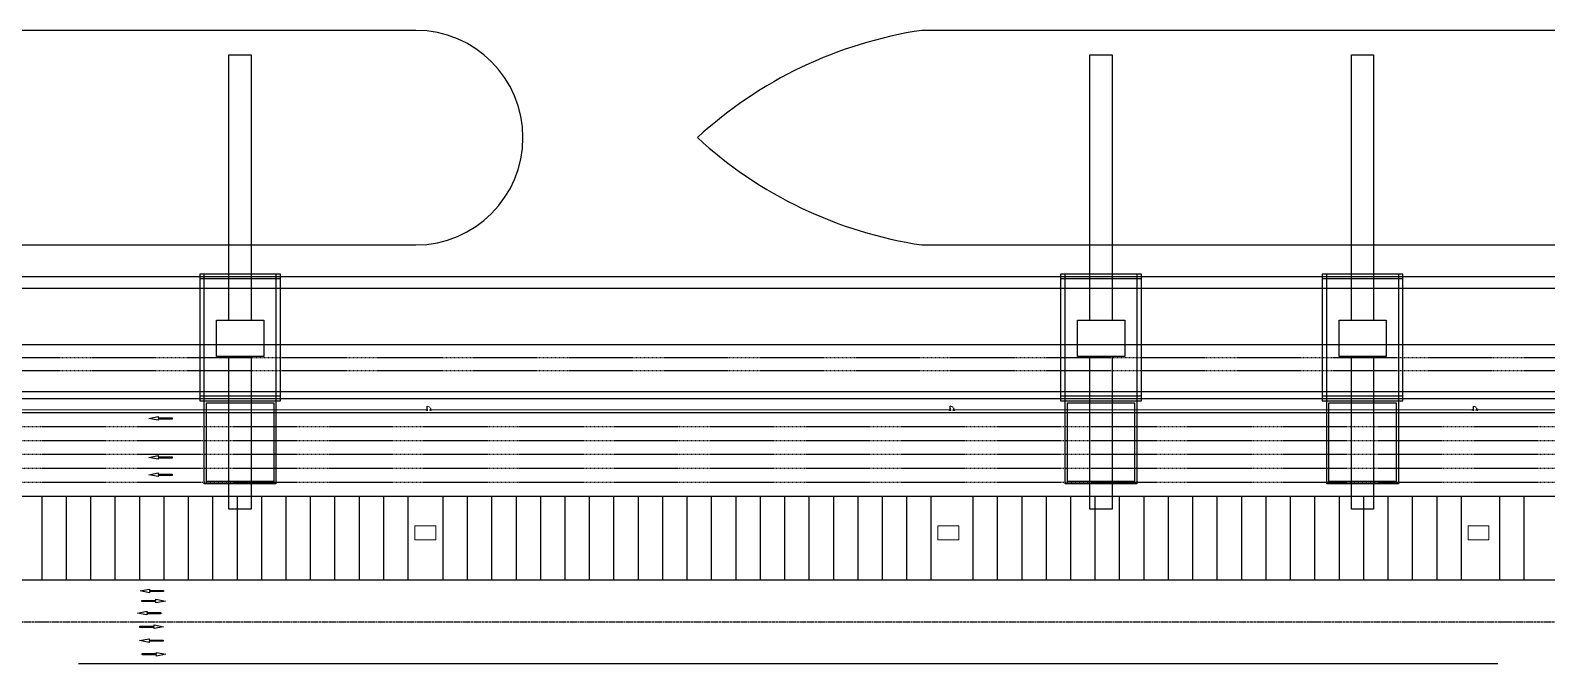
# Model space of a CAD drawing. Header units: millimetres. Extents: x -582 to 479, y -622 to 401.
# Drawn here: x -186.7 to 248.1, y 219.1 to 400.6 of the extents above; entities that cross this region are included whole.
import ezdxf

# ---------------------------------------------------------------- set-up
doc = ezdxf.new("R2010")
doc.units = ezdxf.units.MM
for name, pattern in [('CENTER', [50.8, 31.75, -6.35, 6.35, -6.35]), ('DASH', [0.35, 0.25, -0.1]), ('DASHED', [19.05, 12.7, -6.35])]:
    doc.linetypes.add(name, pattern=pattern)
for name, color, linetype in [('0001-佛渡-工艺-方案一-围网', 40, 'Continuous'), ('0001-佛渡-工艺-方案一-设备', 40, 'Continuous'), ('0001-佛渡-平面-方案一-建筑', 6, 'Continuous'), ('0001-佛渡-平面-方案一-舱盖板', 5, 'Continuous'), ('0001-佛渡-平面-方案一-轨道', 4, 'Continuous'), ('0001-佛渡-平面-方案一-辅建区', 8, 'Continuous'), ('0001-佛渡-平面-方案一道路中心线', 11, 'Continuous'), ('0001-佛渡-平面-方案一道路边界', 7, 'Continuous'), ('ICT', 3, 'Continuous'), ('TX-箱区维修及人行门禁', 5, 'Continuous')]:
    doc.layers.add(name, color=color, linetype=linetype)
doc.linetypes.add('FENCELINE2', pattern='A,0.25,-0.1,[132,ltypeshp.shx,S=0.1,R=0,X=-0.1,Y=0],-0.1,1', length=1.45)

# ---------------------------------------------------------------- blocks, each defined once
blk = doc.blocks.new('QC')
at = {"color": 6}
for p, q in [((-388.3, 83.48), (-388.3, 159.5)), ((-388.3, 159.5), (-381.95, 159.5)), ((-381.95, 159.5), (-381.95, 83.48)), ((-396.7, 96), (-373.55, 96)), ((-388.3, 29.29), (-388.3, 73.05)), ((-381.95, 73.05), (-381.95, 29.29)), ((-396.7, 61), (-373.55, 61)), ((-381.95, 36.57), (-388.3, 36.57)), ((-381.95, 29.29), (-388.3, 29.29))]:
    blk.add_line(p, q, dxfattribs=at)
for points in [[(-373.55, 96.64), (-396.7, 96.64), (-396.7, 95.36), (-373.55, 95.36)], [(-395.41, 96.64), (-396.7, 96.64), (-396.7, 60.36), (-395.41, 60.36)], [(-373.55, 96.64), (-374.84, 96.64), (-374.84, 60.36), (-373.55, 60.36)], [(-378.33, 73.05), (-391.84, 73.05), (-391.84, 83.48), (-378.33, 83.48)], [(-373.55, 61.64), (-396.7, 61.64), (-396.7, 60.36), (-373.55, 60.36)], [(-374.84, 36.57), (-395.41, 36.57), (-395.41, 60.36), (-374.84, 60.36)], [(-375.48, 37.21), (-394.77, 37.21), (-394.77, 59.71), (-375.48, 59.71)]]:
    blk.add_lwpolyline(points, close=True, dxfattribs=at)
blk = doc.blocks.new('人行维修门')
h = blk.add_hatch(color=8)
h.dxf.hatch_style = 1
h.paths.add_polyline_path([(140.99, 663.41), (141.06, 663.41), (141.06, 663.56), (140.91, 663.56), (140.91, 663.41)])
h.paths.add_polyline_path([(142.04, 663.41), (142.11, 663.41), (142.11, 663.56), (141.96, 663.56), (141.96, 663.41)])
at = {"color": 8, "linetype": 'DASH'}
for p, q in [((141.16, 663.66), (140.81, 663.66)), ((140.81, 663.31), (140.81, 663.66)), ((141.16, 663.31), (140.81, 663.31)), ((141.16, 663.31), (141.16, 663.66)), ((142.21, 663.66), (141.86, 663.66)), ((141.86, 663.31), (141.86, 663.66)), ((142.21, 663.31), (141.86, 663.31)), ((142.21, 663.31), (142.21, 663.66))]:
    blk.add_line(p, q, dxfattribs=at)
at = {"color": 8, "extrusion": (0, 0, -1)}
for p, q in [((141.06, 664.5), (141.01, 664.5)), ((141.01, 663.52), (141.01, 664.5)), ((141.01, 663.52), (141.03, 663.52)), ((141.03, 663.52), (141.03, 664.5))]:
    blk.add_line(p, q, dxfattribs=at)
at = {"color": 8}
for points in [[(140.99, 663.41), (141.06, 663.41), (141.06, 663.56), (140.91, 663.56), (140.91, 663.41), (140.99, 663.41)], [(142.04, 663.41), (142.11, 663.41), (142.11, 663.56), (141.96, 663.56), (141.96, 663.41), (142.04, 663.41)]]:
    blk.add_lwpolyline(points, dxfattribs=at)
at = {"color": 8, "lineweight": 13, "extrusion": (0, 0, -1)}
blk.add_arc((-141.04, 663.52), 0.975, 91.4692, 180, dxfattribs=at)

msp = doc.modelspace()

# ---------------------------------------------------------------- linework, layer by layer
at = {"layer": '0001-佛渡-工艺-方案一-围网', "linetype": 'FENCELINE2', "ltscale": 0.25, "const_width": 0.25}
for points in [[(-73.11, 291.8), (-221.71, 291.8)], [(76.89, 291.8), (-71.71, 291.8)], [(226.89, 291.8), (78.29, 291.8)], [(376.89, 291.8), (228.29, 291.8)]]:
    msp.add_lwpolyline(points, dxfattribs=at)
at = {"layer": '0001-佛渡-平面-方案一-建筑', "lineweight": 5}
for points in [[(-70.43, 258.55), (-76.43, 258.55), (-76.43, 254.55), (-70.43, 254.55), (-70.43, 258.55)], [(79.57, 258.55), (73.57, 258.55), (73.57, 254.55), (79.57, 254.55), (79.57, 258.55)], [(231.57, 258.55), (225.57, 258.55), (225.57, 254.55), (231.57, 254.55), (231.57, 258.55)]]:
    msp.add_lwpolyline(points, dxfattribs=at)
at = {"layer": '0001-佛渡-平面-方案一-舱盖板', "color": 5}
msp.add_line((-491.43, 310.55), (450.57, 310.55), dxfattribs=at)
msp.add_lwpolyline([(450.57, 326.55), (-491.43, 326.55)], dxfattribs=at)
at = {"layer": '0001-佛渡-平面-方案一-轨道', "color": 4}
for p, q in [((-491.43, 330.05), (450.57, 330.05)), ((-491.43, 295.05), (450.57, 295.05))]:
    msp.add_line(p, q, dxfattribs=at)
at = {"layer": '0001-佛渡-平面-方案一-辅建区', "color": 7, "ltscale": 5, "flags": 128}
for points in [[(-381.02, 400.55, 0.149436), (-445.43, 369.8, 0.149436), (-381.02, 339.05), (-76.18, 339.05, 1), (-76.18, 400.55), (-381.02, 400.55)], [(68.98, 400.55, 0.149436), (4.57, 369.8, 0.149436), (68.98, 339.05), (373.82, 339.05, 1), (373.82, 400.55), (68.98, 400.55)]]:
    msp.add_lwpolyline(points, format="xyb", dxfattribs=at)
at = {"layer": '0001-佛渡-平面-方案一道路中心线', "color": 11, "linetype": 'DASHED', "ltscale": 0.02}
for p, q in [((-469.43, 306.8), (450.57, 306.8)), ((-469.43, 303.05), (450.57, 303.05)), ((-454.43, 287.05), (440.53, 287.05)), ((-454.43, 283.05), (442.13, 283.05)), ((-454.43, 279.05), (442.57, 279.05)), ((-454.43, 275.05), (442.57, 275.05)), ((-454.43, 271.05), (442.57, 271.05))]:
    msp.add_line(p, q, dxfattribs=at)
at = {"layer": '0001-佛渡-平面-方案一道路边界'}
for p, q in [((-457.43, 297.05), (431.57, 297.05)), ((-183.43, 267.05), (-183.43, 243.05)), ((-176.43, 267.05), (-176.43, 243.05)), ((-169.43, 267.05), (-169.43, 243.05)), ((-162.43, 267.05), (-162.43, 243.05)), ((-155.43, 267.05), (-155.43, 243.05)), ((-148.43, 267.05), (-148.43, 243.05)), ((-141.43, 267.05), (-141.43, 243.05)), ((-134.43, 267.05), (-134.43, 243.05)), ((-127.43, 267.05), (-127.43, 243.05)), ((-120.43, 267.05), (-120.43, 243.05)), ((-113.43, 267.05), (-113.43, 243.05)), ((-106.43, 267.05), (-106.43, 243.05)), ((-99.43, 267.05), (-99.43, 243.05)), ((-92.43, 267.05), (-92.43, 243.05)), ((-85.43, 267.05), (-85.43, 243.05)), ((-78.43, 267.05), (-78.43, 243.05)), ((-68.43, 267.05), (-68.43, 243.05)), ((-61.43, 267.05), (-61.43, 243.05)), ((-54.43, 267.05), (-54.43, 243.05)), ((-47.43, 267.05), (-47.43, 243.05)), ((-40.43, 267.05), (-40.43, 243.05)), ((-33.43, 267.05), (-33.43, 243.05)), ((-26.43, 267.05), (-26.43, 243.05)), ((-19.43, 267.05), (-19.43, 243.05)), ((-12.43, 267.05), (-12.43, 243.05)), ((-5.43, 267.05), (-5.43, 243.05)), ((1.57, 267.05), (1.57, 243.05)), ((8.57, 267.05), (8.57, 243.05)), ((15.57, 267.05), (15.57, 243.05)), ((22.57, 267.05), (22.57, 243.05)), ((29.57, 267.05), (29.57, 243.05)), ((36.57, 267.05), (36.57, 243.05)), ((43.57, 267.05), (43.57, 243.05)), ((50.57, 267.05), (50.57, 243.05)), ((57.57, 267.05), (57.57, 243.05)), ((64.57, 267.05), (64.57, 243.05)), ((71.57, 267.05), (71.57, 243.05)), ((83.57, 267.05), (83.57, 243.05)), ((90.57, 267.05), (90.57, 243.05)), ((97.57, 267.05), (97.57, 243.05)), ((104.57, 267.05), (104.57, 243.05)), ((111.57, 267.05), (111.57, 243.05)), ((118.57, 267.05), (118.57, 243.05)), ((125.57, 267.05), (125.57, 243.05)), ((132.57, 267.05), (132.57, 243.05)), ((139.57, 267.05), (139.57, 243.05)), ((146.57, 267.05), (146.57, 243.05)), ((153.57, 267.05), (153.57, 243.05)), ((160.57, 267.05), (160.57, 243.05)), ((167.57, 267.05), (167.57, 243.05)), ((174.57, 267.05), (174.57, 243.05)), ((181.57, 267.05), (181.57, 243.05)), ((188.57, 267.05), (188.57, 243.05)), ((195.57, 267.05), (195.57, 243.05)), ((202.57, 267.05), (202.57, 243.05)), ((209.57, 267.05), (209.57, 243.05)), ((216.57, 267.05), (216.57, 243.05)), ((223.57, 267.05), (223.57, 243.05)), ((234.57, 267.05), (234.57, 243.05)), ((241.57, 267.05), (241.57, 243.05))]:
    msp.add_line(p, q, dxfattribs=at)
at = {"layer": '0001-佛渡-平面-方案一道路边界', "color": 7}
for p, q in [((-464.79, 291.05), (438.93, 291.05)), ((-447.93, 267.05), (440.57, 267.05)), ((-447.93, 243.05), (440.57, 243.05)), ((-172.93, 219.05), (234.07, 219.05))]:
    msp.add_line(p, q, dxfattribs=at)
at = {"layer": '0001-佛渡-平面-方案一道路边界', "color": 11, "linetype": 'CENTER', "ltscale": 0.02}
msp.add_line((-448.43, 231.05), (449.54, 231.05), dxfattribs=at)
at = {"layer": 'ICT', "color": 3}
for points in [[(-145.98, 289.15), (-150.03, 289.15), (-150.03, 288.82), (-152.75, 289.33), (-150.02, 289.84), (-150.02, 289.5), (-145.98, 289.5), (-145.98, 289.15)], [(-145.98, 277.98), (-150.03, 277.98), (-150.03, 277.64), (-152.75, 278.16), (-150.02, 278.67), (-150.02, 278.33), (-145.98, 278.33), (-145.98, 277.98)], [(-145.98, 273.01), (-150.03, 273.01), (-150.03, 272.68), (-152.75, 273.19), (-150.02, 273.7), (-150.02, 273.36), (-145.98, 273.36), (-145.98, 273.01)], [(-148.47, 239.7), (-152.51, 239.7), (-152.51, 239.36), (-155.24, 239.88), (-152.5, 240.39), (-152.5, 240.04), (-148.47, 240.04), (-148.47, 239.7)], [(-154.73, 237.18), (-150.68, 237.18), (-150.68, 237.51), (-147.96, 237), (-150.69, 236.49), (-150.69, 236.83), (-154.73, 236.83), (-154.73, 237.18)], [(-149.24, 233.36), (-153.29, 233.36), (-153.29, 233.02), (-156.01, 233.54), (-153.28, 234.05), (-153.28, 233.7), (-149.24, 233.7), (-149.24, 233.36)], [(-148.6, 225.47), (-152.64, 225.47), (-152.64, 225.13), (-155.37, 225.65), (-152.63, 226.16), (-152.63, 225.82), (-148.6, 225.82), (-148.6, 225.47)], [(-155.25, 229.8), (-151.2, 229.8), (-151.2, 230.14), (-148.48, 229.63), (-151.21, 229.12), (-151.21, 229.46), (-155.25, 229.46), (-155.25, 229.8)], [(-154.6, 221.92), (-150.55, 221.92), (-150.55, 222.25), (-147.83, 221.74), (-150.56, 221.23), (-150.56, 221.57), (-154.6, 221.57), (-154.6, 221.92)]]:
    msp.add_lwpolyline(points, dxfattribs=at)

# ---------------------------------------------------------------- block references
at = {"layer": '0001-佛渡-工艺-方案一-设备', "color": 6, "rotation": 1.7388966619e-06}
for p in [(258.57, 234.05), (505.45, 234.05), (580.45, 234.05)]:
    msp.add_blockref('QC', p, dxfattribs=at)
at = {"layer": 'TX-箱区维修及人行门禁'}
for p in [(-213.92, -371.68), (-63.92, -371.68), (86.08, -371.68)]:
    msp.add_blockref('人行维修门', p, dxfattribs=at)

doc.saveas('drawing.dxf')
